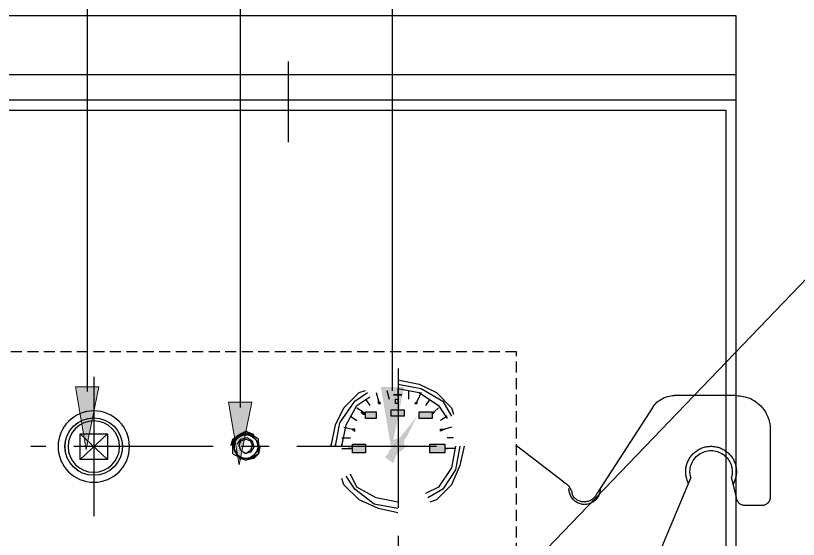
# Model space of a CAD drawing. Header units: millimetres. Extents: x 266108 to 276883, y -181835 to -175175.
# Drawn here: x 268774.8 to 269237.8, y -176577.5 to -176267.5 of the extents above; entities that cross this region are included whole.
import ezdxf

# ---------------------------------------------------------------- set-up
doc = ezdxf.new("R2010")
doc.units = ezdxf.units.MM
doc.header["$LTSCALE"] = 13
for name, pattern in [('CENTER', [50.8, 31.75, -6.35, 6.35, -6.35]), ('CENTER2', [1.125, 0.75, -0.125, 0.125, -0.125]), ('CENTERX2', [101.6, 63.5, -12.7, 12.7, -12.7]), ('DASHED', [0.75, 0.5, -0.25]), ('HIDDEN', [9.525, 6.35, -3.175])]:
    doc.linetypes.add(name, pattern=pattern)
for name, color, linetype in [('1', 4, 'Continuous'), ('3中心线层', 1, 'CENTER'), ('4虚线层', 6, 'DASHED'), ('粗实线', 4, 'Continuous'), ('虚线', 6, 'HIDDEN')]:
    doc.layers.add(name, color=color, linetype=linetype)
doc.layers.add('标注、文本', color=3, linetype='Continuous', lineweight=25)
doc.layers.add('铁心', color=3, linetype='Continuous', lineweight=0)

# ---------------------------------------------------------------- blocks, each defined once
blk = doc.blocks.new('1.03')
at = {"layer": '虚线'}
for p, q in [((3421.92, 19104.69), (3458.79, 19104.72)), ((3471.4, 19097.87), (3504.72, 19046.38)), ((3401.94, 19084.67), (3401.97, 19044.67)), ((3523.97, 19053.45), (3552.09, 19074.98)), ((3421.97, 19044.69), (3424.96, 19056.21)), ((3448.96, 19056.21), (3488.65, 18962)), ((3406.98, 19039.67), (3416.98, 19039.68)), ((3507.1, 18949.77), (3547.06, 18949.81))]:
    blk.add_line(p, q, dxfattribs=at)
for centre, radius, start, end in [((3421.94, 19084.69), 20, 90.054, 180.054), ((3458.8, 19089.72), 15, 32.9123, 90.054), ((3436.96, 19059.7), 15, 333.1721, 209.7607), ((3436.96, 19059.7), 12.5, 343.7938, 196.2874), ((3528.97, 19044.79), 10, 120.0506, 172.7033), ((3511.77, 19049.52), 9.24, 178.4593, 1.6487), ((3406.97, 19044.67), 5, 180.054, 270.054), ((3416.97, 19044.68), 5, 270.054, 0.054), ((3511.97, 19049.77), 8, 206.5132, 332.3392), ((3507.08, 18969.77), 20, 202.8444, 270.054), ((3547.06, 18954.81), 5, 270.054, 0.054)]:
    blk.add_arc(centre, radius, start, end, dxfattribs=at)
blk = doc.blocks.new('A$C611D0E0A')
at = {"layer": '粗实线', "lineweight": 30}
h = blk.add_hatch(color=256, dxfattribs=at)
h.dxf.hatch_style = 2
h.paths.add_polyline_path([(0.931, 2.201), (0.931, 2.159), (0.974, 2.159)])
h = blk.add_hatch(color=256, dxfattribs=at)
h.dxf.hatch_style = 2
h.paths.add_polyline_path([(1.693, 2.201), (1.651, 2.159), (1.693, 2.159)])
h = blk.add_hatch(color=256, dxfattribs=at)
h.dxf.hatch_style = 2
h.paths.add_polyline_path([(1.185, 1.905), (1.439, 1.905), (1.439, 2.032), (1.185, 2.032)])
h = blk.add_hatch(color=256, dxfattribs=at)
h.dxf.hatch_style = 2
h.paths.add_polyline_path([(0.593, 1.99), (0.635, 1.99), (0.635, 1.947)])
h = blk.add_hatch(color=256, dxfattribs=at)
h.dxf.hatch_style = 2
h.paths.add_polyline_path([(0.635, 1.863), (0.889, 1.863), (0.889, 1.99), (0.635, 1.99)])
h = blk.add_hatch(color=256, dxfattribs=at)
h.dxf.hatch_style = 2
h.paths.add_polyline_path([(0.931, 1.905), (1.143, 1.482), (1.27, 1.482)])
h = blk.add_hatch(color=256, dxfattribs=at)
h.dxf.hatch_style = 2
h.paths.add_polyline_path([(1.736, 1.863), (1.947, 1.863), (1.947, 1.99), (1.736, 1.99)])
h = blk.add_hatch(color=256, dxfattribs=at)
h.dxf.hatch_style = 2
h.paths.add_polyline_path([(1.99, 1.99), (1.947, 1.947), (1.99, 1.947)])
h = blk.add_hatch(color=256, dxfattribs=at)
h.dxf.hatch_style = 2
h.paths.add_polyline_path([(1.99, 1.99), (2.032, 1.99), (1.99, 1.947)])
h = blk.add_hatch(color=256, dxfattribs=at)
h.dxf.hatch_style = 2
h.paths.add_polyline_path([(0.423, 1.651), (0.466, 1.651), (0.466, 1.609)])
h = blk.add_hatch(color=256, dxfattribs=at)
h.dxf.hatch_style = 2
h.paths.add_polyline_path([(2.159, 1.651), (2.201, 1.651), (2.159, 1.609)])
h = blk.add_hatch(color=256, dxfattribs=at)
h.dxf.hatch_style = 2
h.paths.add_polyline_path([(1.143, 1.482), (1.185, 1.439), (1.397, 1.439)])
h = blk.add_hatch(color=256, dxfattribs=at)
h.dxf.hatch_style = 2
h.paths.add_polyline_path([(1.143, 1.482), (1.27, 1.482), (1.397, 1.439)])
h = blk.add_hatch(color=256, dxfattribs=at)
h.dxf.hatch_style = 2
h.paths.add_polyline_path([(1.185, 1.439), (1.185, 1.397), (1.397, 1.397)])
h = blk.add_hatch(color=256, dxfattribs=at)
h.dxf.hatch_style = 2
h.paths.add_polyline_path([(1.185, 1.439), (1.397, 1.439), (1.397, 1.397)])
h = blk.add_hatch(color=256, dxfattribs=at)
h.dxf.hatch_style = 2
h.paths.add_polyline_path([(1.185, 1.397), (1.185, 1.355), (1.439, 1.355)])
h = blk.add_hatch(color=256, dxfattribs=at)
h.dxf.hatch_style = 2
h.paths.add_polyline_path([(1.185, 1.397), (1.397, 1.397), (1.439, 1.355)])
h = blk.add_hatch(color=256, dxfattribs=at)
h.dxf.hatch_style = 2
h.paths.add_polyline_path([(0.381, 1.185), (0.677, 1.185), (0.677, 1.355), (0.381, 1.355)])
h = blk.add_hatch(color=256, dxfattribs=at)
h.dxf.hatch_style = 2
h.paths.add_polyline_path([(1.185, 1.355), (1.143, 1.312), (1.439, 1.312)])
h = blk.add_hatch(color=256, dxfattribs=at)
h.dxf.hatch_style = 2
h.paths.add_polyline_path([(1.143, 1.312), (1.185, 1.27), (1.439, 1.27)])
h = blk.add_hatch(color=256, dxfattribs=at)
h.dxf.hatch_style = 2
h.paths.add_polyline_path([(1.143, 1.312), (1.439, 1.312), (1.439, 1.27)])
h = blk.add_hatch(color=256, dxfattribs=at)
h.dxf.hatch_style = 2
h.paths.add_polyline_path([(1.185, 1.355), (1.439, 1.355), (1.439, 1.312)])
h = blk.add_hatch(color=256, dxfattribs=at)
h.dxf.hatch_style = 2
h.paths.add_polyline_path([(1.185, 1.27), (1.228, 1.228), (1.482, 1.228)])
h = blk.add_hatch(color=256, dxfattribs=at)
h.dxf.hatch_style = 2
h.paths.add_polyline_path([(1.185, 1.27), (1.439, 1.27), (1.482, 1.228)])
h = blk.add_hatch(color=256, dxfattribs=at)
h.dxf.hatch_style = 2
h.paths.add_polyline_path([(1.947, 1.185), (2.201, 1.185), (2.201, 1.355), (1.947, 1.355)])
h = blk.add_hatch(color=256, dxfattribs=at)
h.dxf.hatch_style = 2
h.paths.add_polyline_path([(1.228, 1.228), (1.312, 1.185), (1.482, 1.185)])
h = blk.add_hatch(color=256, dxfattribs=at)
h.dxf.hatch_style = 2
h.paths.add_polyline_path([(1.228, 1.228), (1.482, 1.228), (1.482, 1.185)])
h = blk.add_hatch(color=256, dxfattribs=at)
h.dxf.hatch_style = 2
h.paths.add_polyline_path([(1.312, 1.185), (1.355, 1.101), (1.566, 1.101)])
h = blk.add_hatch(color=256, dxfattribs=at)
h.dxf.hatch_style = 2
h.paths.add_polyline_path([(1.312, 1.185), (1.482, 1.185), (1.566, 1.101)])
h = blk.add_hatch(color=256, dxfattribs=at)
h.dxf.hatch_style = 2
h.paths.add_polyline_path([(1.355, 1.101), (1.566, 1.101), (1.397, 0.974)])
for points in [[(1.312, 2.625), (0.889, 2.54), (0.55, 2.371), (0.254, 2.074), (0.212, 1.947)], [(1.312, 2.54), (0.847, 2.455), (0.423, 2.201), (0.254, 1.905)], [(1.312, 2.455), (0.889, 2.371), (0.508, 2.117), (0.339, 1.863)], [(2.54, 1.312), (2.455, 1.778), (2.159, 2.201), (1.905, 2.371)], [(2.625, 1.312), (2.54, 1.736), (2.371, 2.074), (2.074, 2.371), (1.947, 2.413)], [(2.413, 1.312), (2.328, 1.736), (2.117, 2.117), (1.863, 2.286)], [(0, 1.312), (0.085, 0.931), (0.254, 0.55), (0.55, 0.254), (0.677, 0.212)], [(0.085, 1.312), (0.169, 0.847), (0.423, 0.466), (0.72, 0.296)], [(0.169, 1.312), (0.254, 0.889), (0.508, 0.508), (0.762, 0.381)], [(2.54, 1.312), (2.54, 1.355)], [(2.625, 1.312), (2.625, 1.355)], [(1.312, 0.212), (1.736, 0.296), (2.117, 0.508), (2.244, 0.762)], [(1.312, 0.085), (1.778, 0.169), (2.159, 0.466), (2.328, 0.72)], [(1.312, 0), (1.693, 0.085), (2.074, 0.254), (2.371, 0.55), (2.413, 0.677)]]:
    blk.add_lwpolyline(points, dxfattribs=at)
for points in [[(1.397, 2.328), (1.228, 2.328)], [(0.931, 2.201), (0.974, 2.159), (0.931, 2.159)], [(1.312, 2.244), (1.312, 2.201), (1.312, 2.159), (1.355, 2.159), (1.355, 2.201), (1.355, 2.244)], [(1.693, 2.201), (1.693, 2.159), (1.651, 2.159)], [(1.693, 2.201), (1.651, 2.159), (1.693, 2.159)], [(1.185, 1.905), (1.439, 1.905), (1.439, 2.032), (1.185, 2.032)], [(0.593, 1.99), (0.635, 1.947)], [(0.635, 1.863), (0.889, 1.863), (0.889, 1.99), (0.635, 1.99)], [(1.736, 1.863), (1.947, 1.863), (1.947, 1.99), (1.736, 1.99)], [(2.032, 1.99), (1.99, 1.947), (1.947, 1.947), (1.99, 1.99)], [(1.99, 1.99), (1.947, 1.947), (1.99, 1.947), (2.032, 1.99)], [(0.381, 1.651), (0.466, 1.609), (0.466, 1.651), (0.423, 1.651)], [(2.201, 1.651), (2.159, 1.609), (2.159, 1.651)], [(2.201, 1.651), (2.159, 1.609), (2.159, 1.651)], [(0.339, 1.27), (0.381, 1.27)], [(0.381, 1.185), (0.677, 1.185), (0.677, 1.355), (0.381, 1.355)], [(1.947, 1.185), (2.201, 1.185), (2.201, 1.355), (1.947, 1.355)], [(2.286, 1.27), (2.201, 1.27)], [(2.286, 1.27), (2.201, 1.27)]]:
    blk.add_lwpolyline(points, close=True, dxfattribs=at)
for points in [[(0.847, 2.371), (0.847, 2.371), (0.931, 2.201), (0.931, 2.201)], [(1.101, 2.413), (1.101, 2.413), (1.101, 2.244), (1.101, 2.244)], [(1.312, 2.455), (1.312, 2.455), (1.312, 2.286), (1.312, 2.286)], [(1.524, 2.413), (1.524, 2.413), (1.482, 2.244), (1.482, 2.244)], [(1.736, 2.371), (1.736, 2.371), (1.693, 2.201), (1.693, 2.201)], [(0.677, 2.244), (0.677, 2.244), (0.762, 2.117), (0.762, 2.117)], [(1.947, 2.244), (1.947, 2.244), (1.863, 2.117), (1.863, 2.117)], [(0.508, 2.074), (0.508, 2.074), (0.593, 1.99), (0.593, 1.99)], [(2.117, 2.074), (2.117, 2.074), (1.99, 1.99), (1.99, 1.99)], [(0.339, 1.905), (0.339, 1.905), (0.466, 1.82), (0.466, 1.82)], [(2.244, 1.905), (2.244, 1.905), (2.117, 1.82), (2.117, 1.82)], [(0.254, 1.693), (0.254, 1.693), (0.381, 1.651), (0.381, 1.651)], [(2.371, 1.693), (2.371, 1.693), (2.201, 1.651), (2.201, 1.651)], [(0.212, 1.482), (0.212, 1.482), (0.339, 1.482), (0.339, 1.482)], [(2.413, 1.482), (2.413, 1.482), (2.244, 1.482), (2.244, 1.482)], [(0.169, 1.27), (0.169, 1.27), (0.339, 1.27), (0.339, 1.27)], [(2.413, 1.27), (2.413, 1.27), (2.286, 1.27), (2.286, 1.27)], [(2.413, 1.312), (2.413, 1.312), (2.413, 1.355), (2.413, 1.355)]]:
    blk.add_open_spline(points, degree=3, dxfattribs=at)
blk = doc.blocks.new('A$C588303E3')
at = {"layer": '粗实线', "lineweight": 30}
for points in [[(0.63, 8.25), (5.71, 11.43)], [(11.43, 5.71), (10.79, 8.25), (8.25, 10.16), (5.71, 11.43), (2.54, 10.16)], [(10.79, 5.71), (10.16, 8.25), (8.25, 10.16), (5.71, 10.79), (3.17, 10.16)], [(10.79, 2.54), (10.79, 8.25), (5.71, 11.43)], [(8.89, 6.35), (7.62, 8.25), (5.08, 8.89), (3.17, 7.62), (2.54, 5.08), (3.81, 3.17), (6.35, 2.54)], [(10.79, 5.71), (10.79, 6.35)], [(0, 5.71), (0.63, 2.54), (2.54, 0.63), (5.71, 0), (8.25, 0.63)], [(0, 5.71), (0.63, 2.54), (3.17, 0.63), (5.71, 0), (8.25, 0.63)], [(10.79, 2.54), (5.71, 0), (0.63, 2.54)]]:
    blk.add_lwpolyline(points, dxfattribs=at)
for points in [[(8.89, 8.89), (6.98, 10.16), (4.44, 10.16), (2.54, 8.89), (0.63, 6.98), (0.63, 4.44), (2.54, 1.91), (4.44, 0.63), (6.98, 0.63), (8.89, 1.91), (10.16, 4.44), (10.16, 6.98)], [(8.25, 5.71), (7.62, 7.62), (5.71, 8.25), (3.81, 7.62), (3.17, 5.71), (3.81, 3.81), (5.71, 2.54), (7.62, 3.81)]]:
    blk.add_lwpolyline(points, close=True, dxfattribs=at)
for points in [[(0.63, 2.54), (0.63, 2.54), (0.63, 8.25), (0.63, 8.25)], [(11.43, 5.71), (11.43, 5.71), (11.43, 6.35), (11.43, 6.35)]]:
    blk.add_open_spline(points, degree=3, dxfattribs=at)
blk = doc.blocks.new('A$C74305C97')
at = {"layer": '粗实线', "lineweight": 30}
for p, q in [((0.506, 1.12), (1.141, 0.527)), ((0.506, 0.527), (1.141, 1.12))]:
    blk.add_line(p, q, dxfattribs=at)
for points in [[(1.141, 1.12), (0.506, 1.12), (0.506, 0.527)], [(1.141, 0.527), (1.141, 1.12)], [(0.506, 0.527), (1.141, 0.527)]]:
    blk.add_lwpolyline(points, dxfattribs=at)
for radius in [0.823, 0.593]:
    blk.add_circle((0.823, 0.823), radius, dxfattribs=at)

msp = doc.modelspace()

# ---------------------------------------------------------------- hatches: boundary and pattern name
at = {"layer": '铁心'}
for points in [[(268823.997, -176487.213), (268810.143, -176487.213), (268816.468, -176524.259)], [(268810.143, -176487.213), (268816.468, -176524.259), (268823.997, -176487.213)], [(268990.734, -176487.213), (268997.059, -176524.259), (269004.588, -176487.213)], [(268914.451, -176496.313), (268900.597, -176496.313), (268906.922, -176533.359)], [(268900.597, -176496.313), (268906.922, -176533.359), (268914.451, -176496.313)]]:
    msp.add_hatch(color=256, dxfattribs=at).paths.add_polyline_path(points)

# ---------------------------------------------------------------- linework, layer by layer
at = {"layer": '1', "color": 1, "linetype": 'CENTERX2', "lineweight": -3, "ltscale": 0.1}
for p, q in [((269000.954, -176476.278), (269000.954, -176715.069)), ((268820.954, -176481.278), (268820.954, -176565.911)), ((269023.723, -176522.563), (268783.747, -176522.563))]:
    msp.add_line(p, q, dxfattribs=at)
at = {"layer": '3中心线层', "linetype": 'CENTER2', "lineweight": -3, "ltscale": 10}
msp.add_line((268936.002, -176294.643), (268936.002, -176342.438), dxfattribs=at)
at = {"layer": '4虚线层'}
for p, q in [((269071.002, -176466.556), (267601.002, -176466.556)), ((269071.002, -178126.556), (269071.002, -176466.556))]:
    msp.add_line(p, q, dxfattribs=at)
at = {"layer": '标注、文本'}
for p, q in [((268907.524, -175958.423), (268907.524, -176499.534)), ((268817.07, -176103.5), (268817.07, -176489.909)), ((268997.569, -176103.5), (268997.569, -176489.517))]:
    msp.add_line(p, q, dxfattribs=at)
at = {"layer": '标注、文本', "color": 4, "lineweight": 30}
for p, q in [((269201.002, -178132.556), (269201.002, -176317.556)), ((269195.002, -178126.556), (269195.002, -176323.556))]:
    msp.add_line(p, q, dxfattribs=at)
at = {"layer": '粗实线', "lineweight": 30}
for p, q in [((269201.002, -176267.556), (267471.002, -176267.556)), ((269201.002, -176317.556), (269201.002, -176267.556)), ((269201.002, -176302.556), (267471.002, -176302.556)), ((269201.002, -176317.556), (267471.002, -176317.556)), ((269195.002, -176323.556), (267477.002, -176323.556))]:
    msp.add_line(p, q, dxfattribs=at)
for centre, radius in [((268820.954, -176522.563), 17), ((268820.999, -176522.563), 17), ((268910.954, -176522.563), 7), ((268910.999, -176522.563), 7)]:
    msp.add_circle(centre, radius, dxfattribs=at)
at = {"layer": '铁心'}
msp.add_line((269050.272, -176623.223), (269579.676, -176071.9), dxfattribs=at)
msp.add_lwpolyline([(268816.468, -176524.259), (268810.143, -176487.213), (268823.997, -176487.213)], dxfattribs=at)
for points in [[(268823.997, -176487.213), (268816.468, -176524.259), (268810.143, -176487.213)], [(268914.451, -176496.313), (268906.922, -176533.359), (268900.597, -176496.313)]]:
    msp.add_lwpolyline(points, close=True, dxfattribs=at)

# ---------------------------------------------------------------- block references
at = {"layer": '4虚线层', "ltscale": 3, "xscale": -1}
msp.add_blockref('1.03', (272623.092, -195597.116), dxfattribs=at)
at = {"layer": '标注、文本'}
for name, p, xscale, yscale, zscale in [('A$C611D0E0A', (269040.118, -176561.774), -30, 30, 30), ('A$C74305C97', (268842.117, -176543.682), -25.65000000002328, 25.64999999999418, 25.65), ('A$C588303E3', (268919.423, -176530.579), -1.5, 1.5, 1.5)]:
    msp.add_blockref(name, p, dxfattribs=dict(at, xscale=xscale, yscale=yscale, zscale=zscale))

doc.saveas('drawing.dxf')
